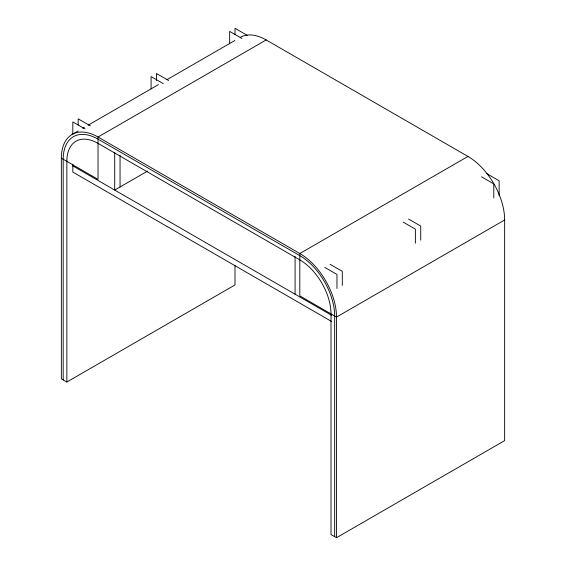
<?xml version="1.0" encoding="UTF-8"?>
<svg xmlns="http://www.w3.org/2000/svg" width="566" height="566" viewBox="0 0 566 566"><rect width="100%" height="100%" fill="white"/><g stroke="black" fill="none" stroke-linecap="round" stroke-linejoin="round"><path stroke-width="0.85" d="M72.101 134.46L78.214 130.93M82.799 128.284L84.327 127.4M88.147 125.192L158.466 84.596M166.871 79.742L234.897 40.469M66.859 382.022L66.859 161.388A44.098 25.463 60 0 1 98.038 143.382L299.817 259.879A44.098 25.463 60 0 1 330.997 313.889L330.997 534.523L336.501 537.7L504.646 440.624L504.646 219.983A51.881 29.956 60 0 0 467.962 156.442L266.183 39.953L98.038 137.029A51.881 29.956 60 0 0 61.354 158.211L61.354 378.845L66.859 382.022L235.003 284.946L235.003 265.525M147.592 171.081L114.7 190.07L114.7 152.268M467.962 156.442L299.817 253.518L98.038 137.029L98.038 179.387L61.354 158.211M504.646 219.983L336.501 317.066L299.817 295.884L299.817 253.518A51.881 29.956 60 0 1 336.501 317.066L336.501 537.7M247.25 35.375L235.003 28.3L235.003 34.476M486.13 173.288L499.141 180.802L499.141 195.808M241.901 38.46L229.655 31.392L229.655 43.745M481.546 176.818L493.793 183.893L493.793 198.008M168.611 80.513L156.435 73.488L156.435 80.521M408.546 219.042L420.729 226.075L420.729 240.14M163.263 83.605L151.08 76.573L151.08 88.883M403.197 222.134L415.38 229.166L415.38 243.231M90.355 125.885L78.165 118.846L78.165 125.001M330.127 264.315L342.31 271.347L342.31 285.413M84.999 128.97L72.816 121.938L72.816 134.241M324.778 267.4L336.961 274.439L336.961 288.504M72.816 165.888L331.626 315.312M331.598 321.474L72.816 172.064L72.816 164.119M334.669 536.639L334.669 316.005A49.292 28.456 60 0 0 299.817 255.641L98.038 139.144A49.292 28.456 60 0 0 63.187 159.265L63.187 379.906M295.077 256.412L295.077 294.207M120.049 155.332L120.049 186.978M240.246 37.377A51.881 29.956 60 0 1 266.183 39.953"/></g></svg>
